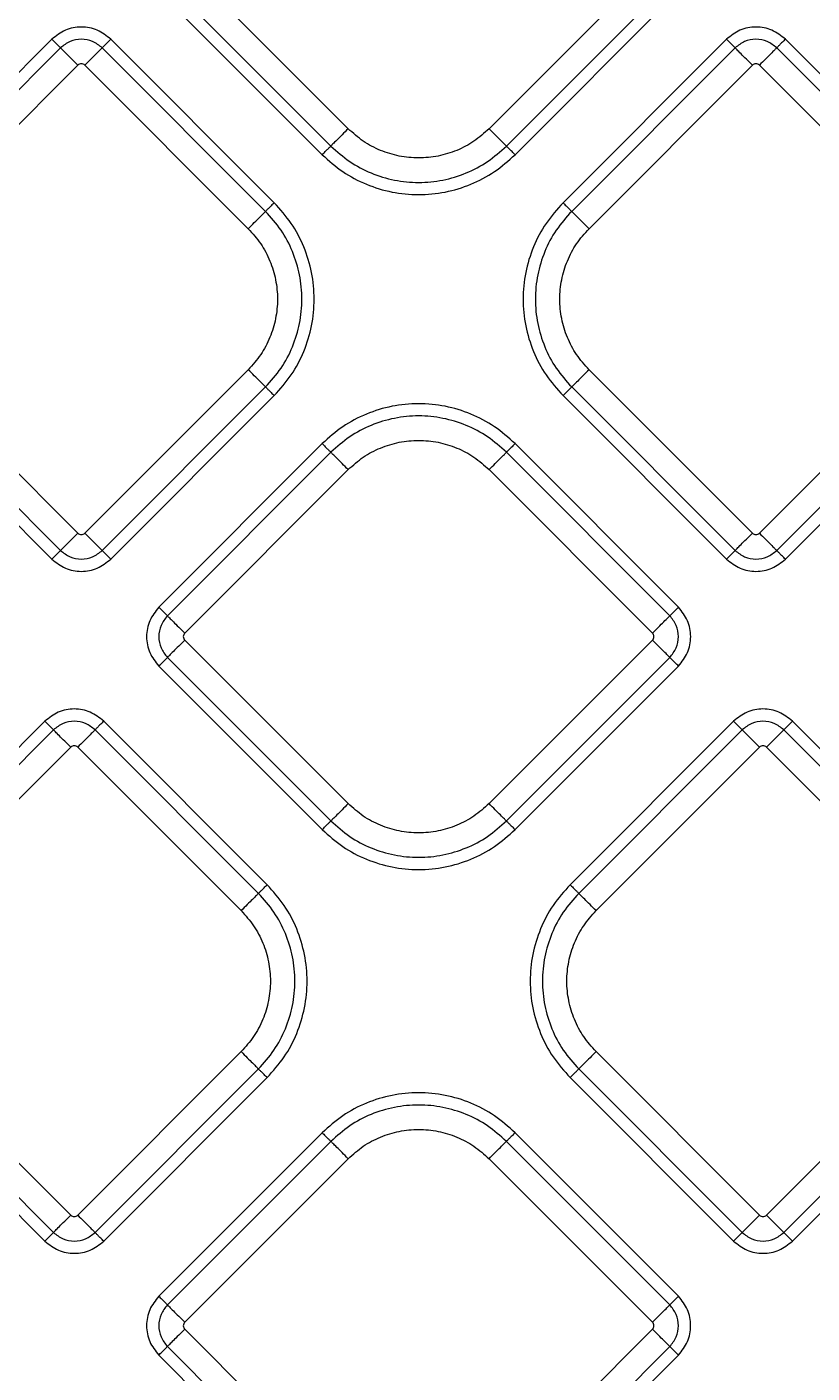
# Model space of a CAD drawing. Extents: x 943 to 1030, y 781 to 934.
# Drawn here: x 987.94 to 991.11, y 845.37 to 850.8 of the extents above; entities that cross this region are included whole.
import ezdxf

# ---------------------------------------------------------------- set-up
doc = ezdxf.new("R2010")
doc.units = 0
doc.header["$MEASUREMENT"] = 0
doc.layers.add('1', color=4, linetype='Continuous')

# ---------------------------------------------------------------- blocks, each defined once
blk = doc.blocks.new('AIRA')
at = {"layer": '1', "color": 3, "linetype": 'Continuous', "lineweight": 25}
for p, q in [((46.0598, 47.2231), (45.401, 47.882)), ((47.2868, 47.882), (46.6279, 47.2231)), ((45.3313, 47.8122), (45.9901, 47.1534)), ((46.6977, 47.1534), (47.3565, 47.8122)), ((45.2964, 47.7774), (45.9552, 47.1185)), ((46.7325, 47.1185), (47.3914, 47.7774)), ((44.8654, 47.5838), (44.2066, 46.925)), ((45.7617, 46.925), (45.1029, 47.5838)), ((47.5849, 47.5838), (46.9261, 46.925)), ((48.4812, 46.925), (47.8224, 47.5838)), ((44.9003, 47.549), (44.2415, 46.8902)), ((45.7268, 46.8902), (45.068, 47.549)), ((47.6198, 47.549), (46.9609, 46.8901)), ((48.4463, 46.8901), (47.7875, 47.549)), ((44.3112, 46.8204), (44.97, 47.4793)), ((44.9983, 47.4793), (45.6571, 46.8204)), ((47.0307, 46.8204), (47.6895, 47.4792)), ((47.7178, 47.4792), (48.3766, 46.8204)), ((44.97, 45.5935), (44.3112, 46.2523)), ((45.6571, 46.2523), (44.9983, 45.5935)), ((47.6895, 45.5934), (47.0307, 46.2523)), ((48.3766, 46.2523), (47.7178, 45.5934)), ((44.2415, 46.1826), (44.9003, 45.5237)), ((45.068, 45.5237), (45.7268, 46.1826)), ((46.9609, 46.1825), (47.6198, 45.5237)), ((47.7875, 45.5237), (48.4463, 46.1825)), ((44.2066, 46.1477), (44.8654, 45.4889)), ((45.1029, 45.4889), (45.7617, 46.1477)), ((46.9261, 46.1477), (47.5849, 45.4888)), ((47.8224, 45.4888), (48.4812, 46.1477)), ((45.9553, 45.9542), (45.2964, 45.2953)), ((47.3914, 45.2953), (46.7326, 45.9542)), ((45.9901, 45.9193), (45.3313, 45.2605)), ((47.3565, 45.2605), (46.6977, 45.9193)), ((45.401, 45.1907), (46.0598, 45.8496)), ((46.628, 45.8496), (47.2868, 45.1907)), ((46.0598, 44.5036), (45.401, 45.1625)), ((47.2868, 45.1625), (46.628, 44.5036)), ((45.3313, 45.0927), (45.9901, 44.4339)), ((46.6977, 44.4339), (47.3565, 45.0927)), ((45.2964, 45.0579), (45.9553, 44.399)), ((46.7326, 44.399), (47.3914, 45.0579)), ((44.8369, 44.8358), (44.1781, 44.177)), ((45.7332, 44.177), (45.0744, 44.8358)), ((47.6134, 44.8358), (46.9546, 44.177)), ((48.5097, 44.177), (47.8509, 44.8358)), ((44.8718, 44.801), (44.2129, 44.1421)), ((45.6983, 44.1421), (45.0395, 44.801)), ((47.6483, 44.801), (46.9895, 44.1422)), ((48.4748, 44.1422), (47.816, 44.801)), ((44.2827, 44.0724), (44.9415, 44.7312)), ((44.9698, 44.7312), (45.6286, 44.0724)), ((47.0592, 44.0724), (47.718, 44.7313)), ((47.7463, 44.7313), (48.4051, 44.0724)), ((44.9415, 42.8454), (44.2827, 43.5043)), ((45.6286, 43.5043), (44.9698, 42.8454)), ((47.718, 42.8455), (47.0592, 43.5043)), ((48.4051, 43.5043), (47.7463, 42.8455)), ((44.1781, 43.3997), (44.8369, 42.7408)), ((44.2129, 43.4345), (44.8718, 42.7757)), ((45.0395, 42.7757), (45.6983, 43.4345)), ((45.0744, 42.7408), (45.7332, 43.3997)), ((46.9546, 43.3997), (47.6134, 42.7409)), ((46.9895, 43.4346), (47.6483, 42.7757)), ((47.816, 42.7757), (48.4748, 43.4346)), ((47.8509, 42.7409), (48.5097, 43.3997)), ((45.9552, 43.1777), (45.2964, 42.5188)), ((47.3914, 42.5188), (46.7325, 43.1777)), ((45.9901, 43.1428), (45.3313, 42.484)), ((47.3565, 42.484), (46.6977, 43.1428)), ((45.401, 42.4142), (46.0598, 43.0731)), ((46.6279, 43.0731), (47.2868, 42.4142)), ((46.0598, 41.7271), (45.401, 42.386)), ((47.2868, 42.386), (46.6279, 41.7271)), ((45.3313, 42.3162), (45.9901, 41.6574)), ((46.6977, 41.6574), (47.3565, 42.3162)), ((45.2964, 42.2814), (45.9552, 41.6225)), ((46.7325, 41.6225), (47.3914, 42.2814))]:
    blk.add_line(p, q, dxfattribs=at)
for points, knots in [([(45.1029, 47.5838), (45.0855, 47.5976), (45.0507, 47.6251), (44.9841, 47.637), (44.9174, 47.625), (44.8828, 47.5976), (44.8654, 47.5838)], [0, 0, 0, 0, 0.2502254, 0.5004363, 0.7502109, 1, 1, 1, 1]), ([(47.8224, 47.5838), (47.805, 47.5976), (47.7702, 47.625), (47.7036, 47.637), (47.6369, 47.625), (47.6023, 47.5975), (47.5849, 47.5838)], [0, 0, 0, 0, 0.250225, 0.500436, 0.750211, 1, 1, 1, 1]), ([(45.068, 47.549), (45.0558, 47.5587), (45.0312, 47.5781), (44.9841, 47.5865), (44.937, 47.5781), (44.9125, 47.5587), (44.9003, 47.549)], [0, 0, 0, 0, 0.249635, 0.500178, 0.750078, 1, 1, 1, 1]), ([(47.7875, 47.549), (47.7753, 47.5586), (47.7507, 47.578), (47.7036, 47.5865), (47.6565, 47.5781), (47.632, 47.5587), (47.6198, 47.549)], [0, 0, 0, 0, 0.249635, 0.500178, 0.750078, 1, 1, 1, 1]), ([(44.9983, 47.4793), (44.9962, 47.4809), (44.9921, 47.4842), (44.9841, 47.4856), (44.9762, 47.4842), (44.9721, 47.4809), (44.97, 47.4793)], [0, 0, 0, 0, 0.25001, 0.5, 0.74999, 1, 1, 1, 1]), ([(47.7178, 47.4792), (47.7157, 47.4809), (47.7116, 47.4842), (47.7036, 47.4856), (47.6957, 47.4842), (47.6916, 47.4809), (47.6895, 47.4792)], [0, 0, 0, 0, 0.25001, 0.5, 0.74999, 1, 1, 1, 1]), ([(44.97, 45.5935), (44.9721, 45.5918), (44.9762, 45.5885), (44.9841, 45.5871), (44.9921, 45.5885), (44.9962, 45.5918), (44.9983, 45.5935)], [0, 0, 0, 0, 0.25001, 0.5, 0.74999, 1, 1, 1, 1]), ([(47.6895, 45.5934), (47.6916, 45.5918), (47.6957, 45.5885), (47.7036, 45.5871), (47.7116, 45.5885), (47.7157, 45.5918), (47.7178, 45.5934)], [0, 0, 0, 0, 0.2500103, 0.5, 0.7499897, 1, 1, 1, 1]), ([(44.9003, 45.5237), (44.9125, 45.5141), (44.9371, 45.4947), (44.9841, 45.4862), (45.0313, 45.4946), (45.0558, 45.514), (45.068, 45.5237)], [0, 0, 0, 0, 0.249635, 0.500178, 0.750078, 1, 1, 1, 1]), ([(47.6198, 45.5237), (47.632, 45.514), (47.6566, 45.4946), (47.7036, 45.4861), (47.7508, 45.4946), (47.7752, 45.514), (47.7875, 45.5237)], [0, 0, 0, 0, 0.249635, 0.500178, 0.750078, 1, 1, 1, 1]), ([(44.8654, 45.4889), (44.8828, 45.4751), (44.9176, 45.4477), (44.9842, 45.4357), (45.0509, 45.4477), (45.0855, 45.4752), (45.1029, 45.4889)], [0, 0, 0, 0, 0.250225, 0.500436, 0.750211, 1, 1, 1, 1]), ([(47.5849, 45.4888), (47.6023, 45.4751), (47.637, 45.4476), (47.7037, 45.4357), (47.7704, 45.4477), (47.805, 45.4751), (47.8224, 45.4888)], [0, 0, 0, 0, 0.250225, 0.500436, 0.750211, 1, 1, 1, 1]), ([(45.2964, 45.2953), (45.2827, 45.2779), (45.2552, 45.2432), (45.2433, 45.1765), (45.2552, 45.1099), (45.2827, 45.0752), (45.2964, 45.0579)], [0, 0, 0, 0, 0.250225, 0.500436, 0.750211, 1, 1, 1, 1]), ([(47.3914, 45.0579), (47.4051, 45.0753), (47.4326, 45.11), (47.4446, 45.1767), (47.4326, 45.2433), (47.4051, 45.278), (47.3914, 45.2953)], [0, 0, 0, 0, 0.250225, 0.500436, 0.750211, 1, 1, 1, 1]), ([(45.3313, 45.2605), (45.3216, 45.2482), (45.3022, 45.2237), (45.2937, 45.1766), (45.3022, 45.1295), (45.3216, 45.105), (45.3313, 45.0927)], [0, 0, 0, 0, 0.249635, 0.500178, 0.750078, 1, 1, 1, 1]), ([(47.3565, 45.0927), (47.3662, 45.105), (47.3856, 45.1295), (47.3941, 45.1766), (47.3856, 45.2237), (47.3662, 45.2482), (47.3565, 45.2605)], [0, 0, 0, 0, 0.249635, 0.500178, 0.750078, 1, 1, 1, 1]), ([(45.401, 45.1907), (45.3994, 45.1887), (45.3961, 45.1845), (45.3947, 45.1766), (45.3961, 45.1687), (45.3994, 45.1645), (45.401, 45.1625)], [0, 0, 0, 0, 0.25001, 0.5, 0.74999, 1, 1, 1, 1]), ([(47.2868, 45.1625), (47.2885, 45.1645), (47.2917, 45.1687), (47.2931, 45.1766), (47.2917, 45.1845), (47.2885, 45.1887), (47.2868, 45.1907)], [0, 0, 0, 0, 0.25001, 0.5, 0.74999, 1, 1, 1, 1]), ([(45.0744, 44.8358), (45.057, 44.8496), (45.0222, 44.877), (44.9556, 44.889), (44.8889, 44.877), (44.8543, 44.8495), (44.8369, 44.8358)], [0, 0, 0, 0, 0.250225, 0.500436, 0.750211, 1, 1, 1, 1]), ([(47.8509, 44.8358), (47.8335, 44.8496), (47.7987, 44.8771), (47.7321, 44.889), (47.6654, 44.877), (47.6308, 44.8496), (47.6134, 44.8358)], [0, 0, 0, 0, 0.250225, 0.500436, 0.750211, 1, 1, 1, 1]), ([(45.0395, 44.801), (45.0273, 44.8106), (45.0027, 44.83), (44.9556, 44.8385), (44.9085, 44.8301), (44.884, 44.8107), (44.8718, 44.801)], [0, 0, 0, 0, 0.249635, 0.500178, 0.750078, 1, 1, 1, 1]), ([(47.816, 44.801), (47.8038, 44.8107), (47.7792, 44.8301), (47.7321, 44.8385), (47.685, 44.8301), (47.6605, 44.8107), (47.6483, 44.801)], [0, 0, 0, 0, 0.249635, 0.500178, 0.750078, 1, 1, 1, 1]), ([(44.9698, 44.7312), (44.9677, 44.7329), (44.9636, 44.7362), (44.9556, 44.7376), (44.9477, 44.7362), (44.9436, 44.7329), (44.9415, 44.7312)], [0, 0, 0, 0, 0.2500103, 0.5, 0.7499897, 1, 1, 1, 1]), ([(47.7463, 44.7313), (47.7442, 44.7329), (47.7401, 44.7362), (47.7321, 44.7376), (47.7242, 44.7362), (47.7201, 44.7329), (47.718, 44.7313)], [0, 0, 0, 0, 0.25001, 0.5, 0.74999, 1, 1, 1, 1]), ([(44.9415, 42.8454), (44.9436, 42.8438), (44.9477, 42.8405), (44.9556, 42.8391), (44.9636, 42.8405), (44.9677, 42.8438), (44.9698, 42.8454)], [0, 0, 0, 0, 0.25001, 0.5, 0.74999, 1, 1, 1, 1]), ([(47.718, 42.8455), (47.7201, 42.8438), (47.7242, 42.8405), (47.7321, 42.8391), (47.7401, 42.8405), (47.7442, 42.8438), (47.7463, 42.8455)], [0, 0, 0, 0, 0.2500103, 0.5, 0.7499897, 1, 1, 1, 1]), ([(44.8718, 42.7757), (44.884, 42.766), (44.9086, 42.7466), (44.9556, 42.7381), (45.0028, 42.7466), (45.0272, 42.766), (45.0395, 42.7757)], [0, 0, 0, 0, 0.249635, 0.500178, 0.750078, 1, 1, 1, 1]), ([(47.6483, 42.7757), (47.6605, 42.7661), (47.6851, 42.7467), (47.7321, 42.7382), (47.7793, 42.7466), (47.8038, 42.766), (47.816, 42.7757)], [0, 0, 0, 0, 0.249635, 0.500178, 0.750078, 1, 1, 1, 1]), ([(44.8369, 42.7408), (44.8543, 42.7271), (44.889, 42.6996), (44.9557, 42.6877), (45.0224, 42.6997), (45.057, 42.7271), (45.0744, 42.7408)], [0, 0, 0, 0, 0.250225, 0.500436, 0.750211, 1, 1, 1, 1]), ([(47.6134, 42.7409), (47.6308, 42.7271), (47.6656, 42.6997), (47.7322, 42.6877), (47.7989, 42.6997), (47.8335, 42.7272), (47.8509, 42.7409)], [0, 0, 0, 0, 0.250225, 0.500436, 0.750211, 1, 1, 1, 1]), ([(45.2964, 42.5188), (45.2827, 42.5014), (45.2552, 42.4667), (45.2432, 42.4), (45.2552, 42.3334), (45.2827, 42.2987), (45.2964, 42.2814)], [0, 0, 0, 0, 0.250225, 0.500436, 0.750211, 1, 1, 1, 1]), ([(45.3313, 42.484), (45.3216, 42.4717), (45.3022, 42.4472), (45.2937, 42.4001), (45.3021, 42.353), (45.3215, 42.3285), (45.3313, 42.3162)], [0, 0, 0, 0, 0.249635, 0.500178, 0.750078, 1, 1, 1, 1]), ([(47.3565, 42.3162), (47.3662, 42.3285), (47.3856, 42.353), (47.3941, 42.4001), (47.3856, 42.4472), (47.3662, 42.4717), (47.3565, 42.484)], [0, 0, 0, 0, 0.249635, 0.500178, 0.750078, 1, 1, 1, 1]), ([(47.3914, 42.2814), (47.4051, 42.2987), (47.4326, 42.3335), (47.4445, 42.4002), (47.4325, 42.4668), (47.4051, 42.5015), (47.3914, 42.5188)], [0, 0, 0, 0, 0.250225, 0.500436, 0.750211, 1, 1, 1, 1]), ([(45.401, 42.4142), (45.3993, 42.4122), (45.3961, 42.408), (45.3947, 42.4001), (45.3961, 42.3921), (45.3993, 42.388), (45.401, 42.386)], [0, 0, 0, 0, 0.25001, 0.5, 0.74999, 1, 1, 1, 1]), ([(47.2868, 42.386), (47.2884, 42.388), (47.2917, 42.3921), (47.2931, 42.4001), (47.2917, 42.408), (47.2884, 42.4122), (47.2868, 42.4142)], [0, 0, 0, 0, 0.25001, 0.5, 0.74999, 1, 1, 1, 1])]:
    blk.add_open_spline(points, degree=3, knots=knots, dxfattribs=at)
for points in [[(44.8654, 47.5838), (44.8696, 47.5797), (44.8778, 47.5714), (44.8887, 47.5606), (44.897, 47.5523), (44.8992, 47.5501), (44.9003, 47.549)], [(45.1029, 47.5838), (45.0987, 47.5797), (45.0905, 47.5714), (45.0796, 47.5606), (45.0713, 47.5523), (45.0691, 47.5501), (45.068, 47.549)], [(47.5849, 47.5838), (47.5891, 47.5797), (47.5973, 47.5714), (47.6082, 47.5606), (47.6165, 47.5523), (47.6187, 47.5501), (47.6198, 47.549)], [(47.8224, 47.5838), (47.8182, 47.5797), (47.8099, 47.5714), (47.7991, 47.5606), (47.7908, 47.5523), (47.7886, 47.5501), (47.7875, 47.549)], [(44.97, 47.4793), (44.9617, 47.4875), (44.9452, 47.5041), (44.9235, 47.5258), (44.9069, 47.5423), (44.9025, 47.5468), (44.9003, 47.549)], [(45.068, 47.549), (45.0658, 47.5468), (45.0614, 47.5423), (45.0448, 47.5258), (45.0231, 47.5041), (45.0066, 47.4875), (44.9983, 47.4793)], [(47.6895, 47.4792), (47.6812, 47.4875), (47.6647, 47.5041), (47.643, 47.5257), (47.6264, 47.5423), (47.622, 47.5467), (47.6198, 47.549)], [(47.7875, 47.549), (47.7853, 47.5467), (47.7809, 47.5423), (47.7643, 47.5257), (47.7426, 47.5041), (47.7261, 47.4875), (47.7178, 47.4792)], [(46.0598, 47.2231), (46.0515, 47.2148), (46.035, 47.1983), (46.0133, 47.1766), (45.9967, 47.16), (45.9923, 47.1556), (45.9901, 47.1534)], [(46.6279, 47.2231), (46.6083, 47.2056), (46.569, 47.1705), (46.4985, 47.1338), (46.4228, 47.1106), (46.3439, 47.1029), (46.265, 47.1106), (46.1893, 47.1338), (46.1188, 47.1705), (46.0795, 47.2056), (46.0598, 47.2231)], [(46.6279, 47.2231), (46.6362, 47.2148), (46.6528, 47.1983), (46.6744, 47.1766), (46.691, 47.16), (46.6955, 47.1556), (46.6977, 47.1534)], [(45.9552, 47.1185), (45.9594, 47.1227), (45.9676, 47.131), (45.9785, 47.1418), (45.9868, 47.1501), (45.989, 47.1523), (45.9901, 47.1534)], [(45.9901, 47.1534), (46.0146, 47.1316), (46.0635, 47.0879), (46.1513, 47.0421), (46.2456, 47.0133), (46.3439, 47.0037), (46.4422, 47.0133), (46.5364, 47.0421), (46.6242, 47.0879), (46.6732, 47.1316), (46.6977, 47.1534)], [(46.7325, 47.1185), (46.7284, 47.1227), (46.7201, 47.131), (46.7093, 47.1418), (46.701, 47.1501), (46.6988, 47.1523), (46.6977, 47.1534)], [(45.9552, 47.1185), (45.9821, 47.0945), (46.0359, 47.0466), (46.1324, 46.9963), (46.2359, 46.9646), (46.3439, 46.954), (46.4518, 46.9646), (46.5554, 46.9963), (46.6519, 47.0466), (46.7056, 47.0945), (46.7325, 47.1185)], [(45.7617, 46.925), (45.7576, 46.9209), (45.7493, 46.9126), (45.7385, 46.9018), (45.7302, 46.8935), (45.728, 46.8913), (45.7268, 46.8902)], [(45.7617, 46.1477), (45.7857, 46.1746), (45.8337, 46.2284), (45.8839, 46.3249), (45.9157, 46.4284), (45.9262, 46.5364), (45.9157, 46.6443), (45.8839, 46.7479), (45.8337, 46.8444), (45.7857, 46.8981), (45.7617, 46.925)], [(46.9261, 46.925), (46.9021, 46.8981), (46.8541, 46.8443), (46.8038, 46.7478), (46.7721, 46.6443), (46.7616, 46.5363), (46.7721, 46.4284), (46.8038, 46.3248), (46.8541, 46.2283), (46.9021, 46.1746), (46.9261, 46.1477)], [(46.9261, 46.925), (46.9302, 46.9208), (46.9385, 46.9126), (46.9493, 46.9017), (46.9576, 46.8934), (46.9598, 46.8912), (46.9609, 46.8901)], [(45.6571, 46.8204), (45.6654, 46.8287), (45.682, 46.8453), (45.7036, 46.8669), (45.7202, 46.8835), (45.7246, 46.8879), (45.7268, 46.8902)], [(45.7268, 46.1826), (45.7487, 46.207), (45.7924, 46.256), (45.8381, 46.3438), (45.867, 46.4381), (45.8766, 46.5364), (45.867, 46.6346), (45.8381, 46.7289), (45.7924, 46.8167), (45.7487, 46.8657), (45.7268, 46.8902)], [(46.9609, 46.8901), (46.9391, 46.8656), (46.8954, 46.8167), (46.8497, 46.7289), (46.8208, 46.6346), (46.8112, 46.5363), (46.8208, 46.4381), (46.8497, 46.3438), (46.8954, 46.256), (46.9391, 46.207), (46.9609, 46.1825)], [(47.0307, 46.8204), (47.0224, 46.8287), (47.0058, 46.8452), (46.9842, 46.8669), (46.9676, 46.8835), (46.9632, 46.8879), (46.9609, 46.8901)], [(45.6571, 46.8204), (45.6747, 46.8008), (45.7097, 46.7615), (45.7465, 46.691), (45.7696, 46.6153), (45.7774, 46.5364), (45.7696, 46.4575), (45.7465, 46.3818), (45.7097, 46.3112), (45.6747, 46.2719), (45.6571, 46.2523)], [(47.0307, 46.2523), (47.0131, 46.2719), (46.9781, 46.3112), (46.9413, 46.3817), (46.9181, 46.4574), (46.9104, 46.5363), (46.9181, 46.6152), (46.9413, 46.6909), (46.9781, 46.7615), (47.0131, 46.8007), (47.0307, 46.8204)], [(45.7268, 46.1826), (45.7246, 46.1848), (45.7202, 46.1892), (45.7036, 46.2058), (45.682, 46.2275), (45.6654, 46.244), (45.6571, 46.2523)], [(47.0307, 46.2523), (47.0224, 46.244), (47.0058, 46.2274), (46.9842, 46.2058), (46.9676, 46.1892), (46.9632, 46.1848), (46.9609, 46.1825)], [(45.7268, 46.1826), (45.728, 46.1815), (45.7302, 46.1793), (45.7385, 46.171), (45.7493, 46.1601), (45.7576, 46.1519), (45.7617, 46.1477)], [(46.9261, 46.1477), (46.9302, 46.1518), (46.9385, 46.1601), (46.9493, 46.1709), (46.9576, 46.1792), (46.9598, 46.1814), (46.9609, 46.1825)], [(46.7326, 45.9542), (46.7057, 45.9782), (46.6519, 46.0261), (46.5554, 46.0764), (46.4519, 46.1081), (46.3439, 46.1187), (46.2359, 46.1081), (46.1324, 46.0764), (46.0359, 46.0261), (45.9821, 45.9782), (45.9553, 45.9542)], [(46.6977, 45.9193), (46.6732, 45.9411), (46.6243, 45.9848), (46.5364, 46.0306), (46.4422, 46.0594), (46.3439, 46.069), (46.2456, 46.0594), (46.1514, 46.0306), (46.0635, 45.9848), (46.0146, 45.9411), (45.9901, 45.9193)], [(45.9553, 45.9542), (45.9594, 45.95), (45.9677, 45.9417), (45.9785, 45.9309), (45.9868, 45.9226), (45.989, 45.9204), (45.9901, 45.9193)], [(46.0598, 45.8496), (46.0795, 45.8671), (46.1188, 45.9022), (46.1893, 45.9389), (46.265, 45.9621), (46.3439, 45.9698), (46.4228, 45.9621), (46.4985, 45.9389), (46.569, 45.9022), (46.6083, 45.8671), (46.628, 45.8496)], [(46.7326, 45.9542), (46.7284, 45.95), (46.7201, 45.9417), (46.7093, 45.9309), (46.701, 45.9226), (46.6988, 45.9204), (46.6977, 45.9193)], [(46.0598, 45.8496), (46.0516, 45.8579), (46.035, 45.8744), (46.0134, 45.8961), (45.9968, 45.9127), (45.9923, 45.9171), (45.9901, 45.9193)], [(46.628, 45.8496), (46.6363, 45.8579), (46.6528, 45.8744), (46.6745, 45.8961), (46.6911, 45.9127), (46.6955, 45.9171), (46.6977, 45.9193)], [(44.9003, 45.5237), (44.9025, 45.526), (44.9069, 45.5304), (44.9235, 45.547), (44.9452, 45.5686), (44.9617, 45.5852), (44.97, 45.5935)], [(44.9983, 45.5935), (45.0066, 45.5852), (45.0231, 45.5686), (45.0448, 45.547), (45.0614, 45.5304), (45.0658, 45.526), (45.068, 45.5237)], [(47.6198, 45.5237), (47.622, 45.5259), (47.6264, 45.5303), (47.643, 45.5469), (47.6647, 45.5686), (47.6812, 45.5852), (47.6895, 45.5934)], [(47.7178, 45.5934), (47.7261, 45.5852), (47.7426, 45.5686), (47.7643, 45.5469), (47.7809, 45.5303), (47.7853, 45.5259), (47.7875, 45.5237)], [(44.8654, 45.4889), (44.8696, 45.493), (44.8778, 45.5013), (44.8887, 45.5121), (44.897, 45.5204), (44.8992, 45.5226), (44.9003, 45.5237)], [(45.1029, 45.4889), (45.0987, 45.493), (45.0905, 45.5013), (45.0796, 45.5121), (45.0713, 45.5204), (45.0691, 45.5226), (45.068, 45.5237)], [(47.5849, 45.4888), (47.5891, 45.493), (47.5973, 45.5013), (47.6082, 45.5121), (47.6165, 45.5204), (47.6187, 45.5226), (47.6198, 45.5237)], [(47.8224, 45.4888), (47.8182, 45.493), (47.8099, 45.5013), (47.7991, 45.5121), (47.7908, 45.5204), (47.7886, 45.5226), (47.7875, 45.5237)], [(45.2964, 45.2953), (45.3006, 45.2912), (45.3088, 45.2829), (45.3197, 45.2721), (45.328, 45.2638), (45.3302, 45.2616), (45.3313, 45.2605)], [(47.3914, 45.2953), (47.3873, 45.2912), (47.379, 45.2829), (47.3681, 45.2721), (47.3599, 45.2638), (47.3576, 45.2616), (47.3565, 45.2605)], [(45.3313, 45.2605), (45.3335, 45.2583), (45.3379, 45.2538), (45.3545, 45.2372), (45.3762, 45.2156), (45.3927, 45.199), (45.401, 45.1907)], [(47.2868, 45.1907), (47.2951, 45.199), (47.3116, 45.2156), (47.3333, 45.2372), (47.3499, 45.2538), (47.3543, 45.2583), (47.3565, 45.2605)], [(45.401, 45.1625), (45.3927, 45.1542), (45.3762, 45.1376), (45.3545, 45.116), (45.3379, 45.0994), (45.3335, 45.095), (45.3313, 45.0927)], [(47.3565, 45.0927), (47.3543, 45.095), (47.3499, 45.0994), (47.3333, 45.116), (47.3116, 45.1376), (47.2951, 45.1542), (47.2868, 45.1625)], [(45.2964, 45.0579), (45.3006, 45.062), (45.3088, 45.0703), (45.3197, 45.0811), (45.328, 45.0894), (45.3302, 45.0916), (45.3313, 45.0927)], [(47.3914, 45.0579), (47.3873, 45.062), (47.379, 45.0703), (47.3681, 45.0811), (47.3599, 45.0894), (47.3576, 45.0916), (47.3565, 45.0927)], [(44.8369, 44.8358), (44.8411, 44.8317), (44.8493, 44.8234), (44.8602, 44.8126), (44.8685, 44.8043), (44.8707, 44.8021), (44.8718, 44.801)], [(45.0744, 44.8358), (45.0702, 44.8317), (45.0619, 44.8234), (45.0511, 44.8126), (45.0428, 44.8043), (45.0406, 44.8021), (45.0395, 44.801)], [(47.6134, 44.8358), (47.6176, 44.8317), (47.6258, 44.8234), (47.6367, 44.8126), (47.645, 44.8043), (47.6472, 44.8021), (47.6483, 44.801)], [(47.8509, 44.8358), (47.8467, 44.8317), (47.8385, 44.8234), (47.8276, 44.8126), (47.8193, 44.8043), (47.8171, 44.8021), (47.816, 44.801)], [(44.9415, 44.7312), (44.9332, 44.7395), (44.9167, 44.7561), (44.895, 44.7777), (44.8784, 44.7943), (44.874, 44.7987), (44.8718, 44.801)], [(45.0395, 44.801), (45.0373, 44.7987), (45.0329, 44.7943), (45.0163, 44.7777), (44.9946, 44.7561), (44.9781, 44.7395), (44.9698, 44.7312)], [(47.718, 44.7313), (47.7097, 44.7395), (47.6932, 44.7561), (47.6715, 44.7778), (47.6549, 44.7943), (47.6505, 44.7988), (47.6483, 44.801)], [(47.816, 44.801), (47.8138, 44.7988), (47.8094, 44.7943), (47.7928, 44.7778), (47.7711, 44.7561), (47.7546, 44.7395), (47.7463, 44.7313)], [(46.0598, 44.5036), (46.0516, 44.4954), (46.035, 44.4788), (46.0134, 44.4571), (45.9968, 44.4405), (45.9923, 44.4361), (45.9901, 44.4339)], [(46.628, 44.5036), (46.6083, 44.4861), (46.569, 44.451), (46.4985, 44.4143), (46.4228, 44.3911), (46.3439, 44.3834), (46.265, 44.3911), (46.1893, 44.4143), (46.1188, 44.451), (46.0795, 44.4861), (46.0598, 44.5036)], [(46.6977, 44.4339), (46.6955, 44.4361), (46.6911, 44.4405), (46.6745, 44.4571), (46.6528, 44.4788), (46.6363, 44.4954), (46.628, 44.5036)], [(45.9553, 44.399), (45.9594, 44.4032), (45.9677, 44.4115), (45.9785, 44.4223), (45.9868, 44.4306), (45.989, 44.4328), (45.9901, 44.4339)], [(45.9901, 44.4339), (46.0146, 44.4121), (46.0635, 44.3684), (46.1514, 44.3226), (46.2456, 44.2938), (46.3439, 44.2842), (46.4422, 44.2938), (46.5364, 44.3226), (46.6243, 44.3684), (46.6732, 44.4121), (46.6977, 44.4339)], [(46.6977, 44.4339), (46.6988, 44.4328), (46.701, 44.4306), (46.7093, 44.4223), (46.7201, 44.4115), (46.7284, 44.4032), (46.7326, 44.399)], [(45.9553, 44.399), (45.9821, 44.3751), (46.0359, 44.3271), (46.1324, 44.2768), (46.2359, 44.2451), (46.3439, 44.2345), (46.4519, 44.2451), (46.5554, 44.2768), (46.6519, 44.3271), (46.7057, 44.3751), (46.7326, 44.399)], [(45.6983, 44.1421), (45.6994, 44.1432), (45.7017, 44.1454), (45.71, 44.1537), (45.7208, 44.1646), (45.7291, 44.1728), (45.7332, 44.177)], [(45.7332, 43.3997), (45.7572, 43.4266), (45.8052, 43.4803), (45.8554, 43.5768), (45.8871, 43.6804), (45.8977, 43.7883), (45.8871, 43.8963), (45.8554, 43.9998), (45.8052, 44.0963), (45.7572, 44.1501), (45.7332, 44.177)], [(46.9546, 44.177), (46.9306, 44.1501), (46.8826, 44.0964), (46.8324, 43.9999), (46.8006, 43.8963), (46.7901, 43.7884), (46.8006, 43.6804), (46.8324, 43.5769), (46.8826, 43.4804), (46.9306, 43.4266), (46.9546, 43.3997)], [(46.9546, 44.177), (46.9587, 44.1729), (46.967, 44.1646), (46.9778, 44.1538), (46.9861, 44.1455), (46.9883, 44.1433), (46.9895, 44.1422)], [(45.6983, 44.1421), (45.6961, 44.1399), (45.6917, 44.1355), (45.6751, 44.1189), (45.6534, 44.0972), (45.6369, 44.0807), (45.6286, 44.0724)], [(45.6983, 43.4345), (45.7202, 43.459), (45.7639, 43.508), (45.8096, 43.5958), (45.8385, 43.6901), (45.8481, 43.7883), (45.8385, 43.8866), (45.8096, 43.9809), (45.7639, 44.0687), (45.7202, 44.1176), (45.6983, 44.1421)], [(46.9895, 44.1422), (46.9676, 44.1177), (46.9239, 44.0687), (46.8782, 43.9809), (46.8493, 43.8866), (46.8397, 43.7884), (46.8493, 43.6901), (46.8782, 43.5958), (46.9239, 43.508), (46.9676, 43.459), (46.9895, 43.4346)], [(47.0592, 44.0724), (47.0509, 44.0807), (47.0343, 44.0973), (47.0127, 44.1189), (46.9961, 44.1355), (46.9917, 44.1399), (46.9895, 44.1422)], [(45.6286, 44.0724), (45.6461, 44.0527), (45.6812, 44.0135), (45.718, 43.9429), (45.7411, 43.8672), (45.7488, 43.7883), (45.7411, 43.7094), (45.718, 43.6337), (45.6812, 43.5632), (45.6461, 43.5239), (45.6286, 43.5043)], [(47.0592, 43.5043), (47.0416, 43.5239), (47.0066, 43.5632), (46.9698, 43.6338), (46.9467, 43.7095), (46.9389, 43.7884), (46.9467, 43.8673), (46.9698, 43.943), (47.0066, 44.0135), (47.0416, 44.0528), (47.0592, 44.0724)], [(45.6286, 43.5043), (45.6369, 43.496), (45.6534, 43.4794), (45.6751, 43.4578), (45.6917, 43.4412), (45.6961, 43.4368), (45.6983, 43.4345)], [(47.0592, 43.5043), (47.0509, 43.496), (47.0343, 43.4795), (47.0127, 43.4578), (46.9961, 43.4412), (46.9917, 43.4368), (46.9895, 43.4346)], [(45.7332, 43.3997), (45.7291, 43.4038), (45.7208, 43.4121), (45.71, 43.4229), (45.7017, 43.4312), (45.6994, 43.4334), (45.6983, 43.4345)], [(46.9546, 43.3997), (46.9587, 43.4039), (46.967, 43.4121), (46.9778, 43.423), (46.9861, 43.4313), (46.9883, 43.4335), (46.9895, 43.4346)], [(46.7325, 43.1777), (46.7056, 43.2016), (46.6519, 43.2496), (46.5554, 43.2999), (46.4518, 43.3316), (46.3439, 43.3422), (46.2359, 43.3316), (46.1324, 43.2999), (46.0359, 43.2496), (45.9821, 43.2016), (45.9552, 43.1777)], [(46.6977, 43.1428), (46.6732, 43.1646), (46.6242, 43.2083), (46.5364, 43.2541), (46.4422, 43.2829), (46.3439, 43.2925), (46.2456, 43.2829), (46.1513, 43.2541), (46.0635, 43.2083), (46.0146, 43.1646), (45.9901, 43.1428)], [(45.9552, 43.1777), (45.9594, 43.1735), (45.9676, 43.1652), (45.9785, 43.1544), (45.9868, 43.1461), (45.989, 43.1439), (45.9901, 43.1428)], [(46.0598, 43.0731), (46.0795, 43.0906), (46.1188, 43.1257), (46.1893, 43.1624), (46.265, 43.1856), (46.3439, 43.1933), (46.4228, 43.1856), (46.4985, 43.1624), (46.569, 43.1257), (46.6083, 43.0906), (46.6279, 43.0731)], [(46.7325, 43.1777), (46.7284, 43.1735), (46.7201, 43.1652), (46.7093, 43.1544), (46.701, 43.1461), (46.6988, 43.1439), (46.6977, 43.1428)], [(46.0598, 43.0731), (46.0515, 43.0813), (46.035, 43.0979), (46.0133, 43.1196), (45.9967, 43.1362), (45.9923, 43.1406), (45.9901, 43.1428)], [(46.6279, 43.0731), (46.6362, 43.0813), (46.6528, 43.0979), (46.6744, 43.1196), (46.691, 43.1362), (46.6955, 43.1406), (46.6977, 43.1428)], [(44.8718, 42.7757), (44.874, 42.7779), (44.8784, 42.7823), (44.895, 42.7989), (44.9167, 42.8206), (44.9332, 42.8372), (44.9415, 42.8454)], [(44.9698, 42.8454), (44.9781, 42.8372), (44.9946, 42.8206), (45.0163, 42.7989), (45.0329, 42.7823), (45.0373, 42.7779), (45.0395, 42.7757)], [(47.6483, 42.7757), (47.6505, 42.778), (47.6549, 42.7824), (47.6715, 42.799), (47.6932, 42.8206), (47.7097, 42.8372), (47.718, 42.8455)], [(47.7463, 42.8455), (47.7546, 42.8372), (47.7711, 42.8206), (47.7928, 42.799), (47.8094, 42.7824), (47.8138, 42.778), (47.816, 42.7757)], [(44.8369, 42.7408), (44.8411, 42.745), (44.8493, 42.7533), (44.8602, 42.7641), (44.8685, 42.7724), (44.8707, 42.7746), (44.8718, 42.7757)], [(45.0744, 42.7408), (45.0702, 42.745), (45.0619, 42.7533), (45.0511, 42.7641), (45.0428, 42.7724), (45.0406, 42.7746), (45.0395, 42.7757)], [(47.6134, 42.7409), (47.6176, 42.745), (47.6258, 42.7533), (47.6367, 42.7641), (47.645, 42.7724), (47.6472, 42.7746), (47.6483, 42.7757)], [(47.8509, 42.7409), (47.8467, 42.745), (47.8385, 42.7533), (47.8276, 42.7641), (47.8193, 42.7724), (47.8171, 42.7746), (47.816, 42.7757)], [(45.2964, 42.5188), (45.3005, 42.5147), (45.3088, 42.5064), (45.3196, 42.4956), (45.3279, 42.4873), (45.3301, 42.4851), (45.3313, 42.484)], [(45.3313, 42.484), (45.3335, 42.4817), (45.3379, 42.4773), (45.3545, 42.4607), (45.3761, 42.4391), (45.3927, 42.4225), (45.401, 42.4142)], [(47.2868, 42.4142), (47.2951, 42.4225), (47.3116, 42.4391), (47.3333, 42.4607), (47.3499, 42.4773), (47.3543, 42.4817), (47.3565, 42.484)], [(47.3565, 42.484), (47.3576, 42.4851), (47.3598, 42.4873), (47.3681, 42.4956), (47.3789, 42.5064), (47.3872, 42.5147), (47.3914, 42.5188)], [(45.401, 42.386), (45.3927, 42.3777), (45.3761, 42.3611), (45.3545, 42.3395), (45.3379, 42.3229), (45.3335, 42.3184), (45.3313, 42.3162)], [(47.3565, 42.3162), (47.3543, 42.3184), (47.3499, 42.3229), (47.3333, 42.3395), (47.3116, 42.3611), (47.2951, 42.3777), (47.2868, 42.386)], [(45.2964, 42.2814), (45.3005, 42.2855), (45.3088, 42.2938), (45.3196, 42.3046), (45.3279, 42.3129), (45.3301, 42.3151), (45.3313, 42.3162)], [(47.3914, 42.2814), (47.3872, 42.2855), (47.3789, 42.2938), (47.3681, 42.3046), (47.3598, 42.3129), (47.3576, 42.3151), (47.3565, 42.3162)]]:
    blk.add_open_spline(points, degree=3, dxfattribs=at)

msp = doc.modelspace()

# ---------------------------------------------------------------- block references
at = {"layer": '1'}
msp.add_blockref('AIRA', (943.1775, 803.1658), dxfattribs=at)

doc.saveas('drawing.dxf')
